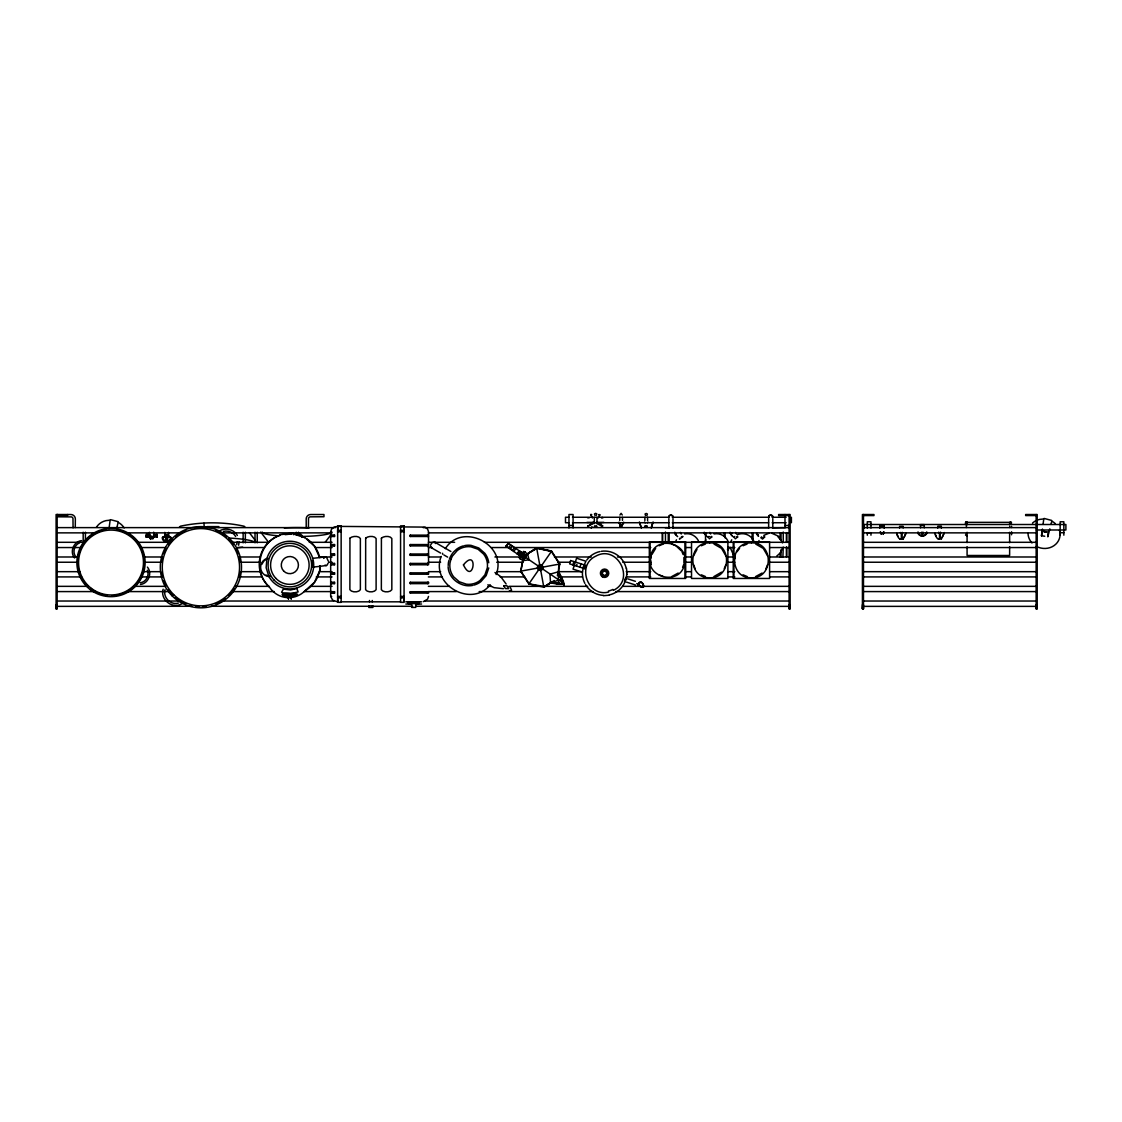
<?xml version="1.0" encoding="UTF-8"?>
<svg xmlns="http://www.w3.org/2000/svg" width="1122" height="1122" viewBox="0 0 1122 1122"><rect width="100%" height="100%" fill="white"/><g stroke="black" fill="none" stroke-linecap="round" stroke-linejoin="round"><path stroke-width="1.5" d="M337.652 601.827L332.715 600.242L330.667 596.427L330.667 531.772L331.593 529.079L334.16 527.102L337.652 526.386L425.042 527.102L427.594 529.079L428.534 531.772L428.534 564.773L410.133 564.773L410.133 563.426L428.534 563.426M662.359 541.968L662.359 533.202M662.583 541.968L662.583 533.216M665.458 542.066L665.458 532.01M668.235 542.95L668.235 532.838M669.161 542.95L669.161 532.838M724.167 536.204L724.167 532.838M725.107 537.887L725.107 532.838M753.072 541.267L753.072 532.838M786.466 547.213L786.466 555.979A3.562 3.562 0 0 1 786.368 556.807M786.466 541.968L786.466 533.216M786.676 555.979L786.676 547.227M786.676 541.968L786.676 533.202M879.802 528.196L879.802 525.699L884.178 525.699L879.802 526.106M896.885 533.679C896.057 531.646 897.796 538.518 899.816 538.939L901.317 538.939L901.331 533.062M935.075 533.539C934.233 531.505 935.986 538.378 937.992 538.798L939.493 538.798L939.521 532.922M75.272 527.55L75.356 518.953A4.446 4.446 0 0 0 70.924 514.521L56.1 514.521L56.1 608.895L57.152 608.867L57.152 514.521M618.993 522.221L619.933 524.816M756.579 533.146L758.43 536.078M153.321 537.775A50.841 16.213 0 0 1 154.275 535.993L157.234 535.489L157.234 537.031L146.07 537.031L146.126 535.853M169.226 537.494L169.268 536.639M312.533 565.867L312.505 567.157L319.854 566.344M152.592 537.915C152.311 541.505 154.976 535.264 153.728 532.487M288.859 594.534L288.424 598.938L288.859 594.534L290.612 594.534L291.215 598.896L290.612 594.534M906.127 532.67L903.266 538.939L902.046 538.939L902.046 533.062M944.303 532.529L941.456 538.798L940.236 538.798L940.236 532.922M337.722 529.079L338.115 526.386M521.113 571.519L528.841 583.384M559.289 563.735L551.575 551.786M448.197 565.502L448.365 562.949A22.622 22.622 0 0 1 448.968 560.383M1041.665 534.395L1041.497 535.993L1042.436 529.051M622.079 524.816L623.706 522.572M965.481 523.118C965.762 519.865 968.875 523.764 966.407 524.479C964.191 524.03 966.505 520.005 967.29 522.754M1010.417 524.437L1010.417 521.786L1011.441 523.792M1009.73 523.118L1010.656 521.758L1011.539 522.754M900.826 532.431L900.826 533.343L900.405 532.599M150.18 537.775A50.995 16.269 0 0 0 149.142 535.979L149.1 534.605L146.126 534.324L146.07 537.031M902.326 532.403L902.228 533.385L902.691 532.599M940.502 532.263L940.418 533.245L940.867 532.459M109.03 528.574L110.138 520.159L105.973 520.636A16.101 14.656 12.9 0 0 96.38 527.312M650.914 558.84L651.293 555.951M683.901 563.188L683.901 557.396M709.791 542.852L709.707 542.838C687.253 541.94 687.253 578.629 709.707 577.76C732.161 578.615 732.161 541.968 709.707 542.81M734.826 558.84L735.205 555.951M751.502 542.852L751.417 542.838C728.963 541.94 728.963 578.629 751.417 577.76C773.871 578.615 773.871 541.968 751.417 542.81M1043.109 524.002L1043.769 518.939L1039.603 519.416A16.101 14.656 12.9 0 0 1032.492 523.09M1044.736 536.246L1041.553 535.741M163.153 589.218C159.871 599.737 172.704 609.569 182.002 603.678M165.06 589.737C162.746 597.437 170.684 605.389 178.384 603.061M236.742 544.717L237.107 541.898M238.649 545.222L239.084 541.898M674.701 533.104L675.332 533.96L674.813 532.235M704.223 532.235L705.836 535.503M731.698 535.503L730.099 532.235M883.084 532.375L883.056 533.16L883.617 532.207M1041.735 533.834L1042.156 531.295L1048.172 531.996L1047.794 536.849L1049.841 528.827M556.105 582.823C561.505 584.324 560.187 583.622 563.889 583.412L561.238 584.267L550.593 582.556M559.457 564.52C554.787 573.44 571.799 598.783 560.144 576.96M442.615 553.272L442.629 554.226M554.212 580.523L543.819 587.241L528.855 583.945L551.589 551.183L536.653 547.957L526.975 554.198L536.625 547.887L551.561 551.098L559.864 564.015L520.594 571.182L524.114 554.17L507.873 542.95M428.534 596.427L427.594 599.12L423.359 601.63M584.857 583.384A22.174 22.174 0 0 1 582.43 572.164L583.468 566.456M669.133 517.088C667.674 514.395 674.182 514.395 672.723 517.088M769.257 517.368C766.677 514.788 774.04 514.044 772.511 517.088M668.866 516.4L670.395 515.082M768.654 516.4L770.183 515.082M638.025 584.716C650.395 594.015 639.049 573.44 638.502 585.965M524.773 556.863L524.353 558.798L505.798 545.965M557.368 575.628L559.836 563.945M923.126 532.361L922.789 533.455L922.901 532.361M727.505 549.682L728.024 547.326M728.346 549.948L728.893 547.424M165.383 536.526L166.294 539.5L165.439 536.891L162.41 537.452L162.452 538.981C164.71 545.587 176.056 536.148 167.921 536.442L167.066 538.686L168.552 535.965M558.181 571.855L549.934 574.198L550.551 582.893L544.549 586.511L529.893 584.043M922.901 533.273L922.789 534.268L923.308 532.712M441.184 556.442C430.063 584.548 471.45 608.447 490.23 584.744M488.771 567.942L486.163 575.6L480.833 581.701A19.887 19.887 0 0 1 473.905 585.109M496.12 574.548C507.901 544.969 462.236 521.534 445.35 548.644M523.09 559.513L521.001 570.719M653.13 521.968L651.237 527.859M926.87 532.249C926.099 536.078 920.208 537.48 918.189 533.749L918.147 532.207M625.936 579.373C625.767 574.436 622.948 588.377 625.824 578.223M116.604 528.504L118.175 522.347A16.101 14.656 12.9 0 1 124.149 527.859M1051.019 524.212L1051.805 521.127A16.101 14.656 12.9 0 1 1055.171 523.539M652.92 522.572L651.237 527.663M587.549 517.761L589.12 517.859M599.064 514.465L599.877 514.928L598.839 514.858M597.03 522.964L597.297 521.954M602.065 517.761L603.005 517.761M164.696 536.078L165.383 535.713C162.241 534.423 171.091 534.353 167.977 535.713L167.066 539.5L167.921 536.891L170.937 537.452L170.895 538.981C168.637 545.601 157.304 536.12 165.439 536.456L166.294 538.686L164.808 535.965M312.505 567.157L312.449 560.565M153.251 536.681L153.307 536.47A51.303 16.367 0 0 1 154.275 534.675L157.192 534.324L157.234 537.031M328.143 563.23L326.853 565.418L321.327 566.175M572.823 564.885L573.889 561.547M576.385 566.021L576.918 564.366M579.934 567.171L581 563.833M583.145 568.195L583.721 566.554M583.356 568.265L583.889 566.596M583.608 568.349L584.141 566.68M584.408 568.602L584.941 566.933M622.275 515.012L621.111 513.329L619.947 515.012M625.543 579.976L626.076 578.307M758.262 542.964L759.047 540.495M782.525 548.069L780.435 552.781L776.62 556.246M905.847 533.693L904.164 537.27M944.023 533.553L942.34 537.129M153.153 537.438L153.952 535.643L153.91 536.779M884.08 531.926L883.056 534.31L883.785 532.529M623.313 523.343L623.706 522.221M782.918 556.891L783.24 547.087M651.854 554.591L655.641 548.42M682.597 567.325L683.705 564.632M693.494 555.951L696.944 549.584M724.237 568.672L725.906 564.632M765.947 568.672L767.616 564.632M430.568 545.152L431.998 542.683L434.621 542.094L450.89 551.491M638.46 583.384L639.582 582.641M675.388 542.178L676.454 539.808M704.798 542.178L705.864 539.808M730.66 542.178L731.726 539.808M584.085 565.151L585.936 561.224L576.568 558.223L573.047 569.149L582.43 572.164M591.182 528.111L591.995 526.709M598.082 518.027L599.877 514.928M323.641 558.419L325.268 556.947L326.572 557.396L328.241 561.014M679.595 538.35L679.483 539.079M709.006 538.35L709.497 538.798A10.14 10.14 0 0 1 711.937 537.045L711.657 536.428A10.813 10.813 0 0 0 710.773 536.933M734.868 538.35L735.373 538.798A10.14 10.14 0 0 1 737.799 537.045L737.533 536.428A10.813 10.813 0 0 0 736.635 536.933M669.133 527.368L668.866 528.055L668.866 518.518M519.22 550.79L517.242 553.889L519.22 550.79L523.034 553.314M543.791 587.171L551.183 582.192M506.12 546.19L507.509 544.17M506.359 546.358L508.448 543.343M508.631 547.929L510.72 544.913M510.426 549.163L512.516 546.148M512.389 550.523L514.479 547.508M513.764 551.477L515.854 548.462M518.462 554.731L520.552 551.701L523.062 553.356M519.767 555.628L521.856 552.613M521.155 556.793L519.809 558.854L520.79 558.938M523.385 553.567L525.25 551.982M522.403 560.046L523.511 558.433M523.708 558.574L525.952 555.334L522.557 552.992M523.189 560.593L527.677 554.142L523.665 551.365L519.191 557.83L523.189 560.593L529.023 559.85L527.677 554.142M557.816 572.571L563.328 581.266L558.209 571.519L558.658 584.253L550.551 582.893L562.417 578.812L558.251 571.533L562.949 581.462M736.888 551.898L739.552 548.42M325.212 542.192L331.102 534.563M137.333 582.851L136.281 583.861M967.052 535.727L965.509 535.11L966.645 533.455M84.585 542.319L85.903 540.986M593.678 522.347L587.619 526.372L594.141 523.147M588.251 526.541L587.788 525.741M760.954 537.929L760.814 537.817A12.286 12.286 0 0 1 761.698 536.835M179.282 527.284L180.46 526.19C201.175 521.744 223.446 521.688 244.147 526.232L245.213 527.34M293.473 534.675L294.216 534.156A2.076 1.978 0 0 1 295.072 533.988L299.658 533.988A2.272 2.16 0 0 1 300.612 534.184L301.79 535.278A2.917 2.777 0 0 1 302.127 536.554M290.472 597.591A22.861 22.861 0 0 0 305.128 590.719L314.567 582.206L319.742 570.579L319.742 565.811M763.787 535.376L769.061 533.188M596.315 515.419L596.806 513.89L595.642 513.329L594.478 513.89L594.969 515.419M646.903 515.531L647.394 514.002L646.23 513.441L645.066 514.002L645.557 515.531M706.551 533.188L705.528 533.974L704.111 533.104L704.672 533.862M732.414 533.188L730.604 533.96L729.973 533.104M678.207 573.047L671.84 576.498M721.572 572.15L714.041 576.498M762.119 573.047L755.751 576.498M733.914 537.48L733.774 537.354A12.286 12.286 0 0 1 734.77 536.47M613.369 590.34C635.753 579.878 617.324 544.03 595.796 556.147C576.105 565.165 587.704 597.549 608.643 592.037M594.969 525.629C592.36 527.677 598.91 527.677 596.315 525.629M528.182 553.37L537.143 548.335L550.972 551.365M523.778 556.175L525.587 555.011L524.114 554.17L522.025 557.199L523.778 556.175L563.889 583.412L563.328 581.266L562.487 581.35M79.48 542.894C74.108 545.068 72.215 552.459 75.875 556.947M601.448 517.859L602.304 517.354M219.8 530.762C225.732 527.284 233.965 529.472 237.373 535.46M659.119 545.755L663.158 544.086M701.32 545.755L705.359 544.086M743.03 545.755L747.07 544.086M917.936 532.249C918.708 536.078 924.612 537.48 926.632 533.749L926.674 532.207M737.449 534.717C743.914 531.73 752.203 535.475 754.25 542.291M81.555 540.608C73.603 541.491 69.438 551.842 74.571 557.971M140.208 582.809C145.972 582.108 149.717 575.46 147.333 570.172M140.446 584.464C148.399 583.58 152.564 573.23 147.431 567.101M596.862 522.417L603.888 522.361M150.18 537.775C153.349 542.992 145.131 533.385 152.269 536.456M165.523 541.169L167.837 541.169M921.246 535.923L923.56 535.923M223.418 531.393C228.061 530.159 233.222 532.291 235.648 536.456M313.375 558.265L318.886 557.662M320.359 557.494L325.268 556.947M280.191 534.661L293.066 533.301M285.1 534.647L291.425 533.988M550.341 582.935L563.51 583.622M684.644 533.932C690.661 532.613 697.155 536.4 698.978 542.291M714.055 533.932C720.072 532.613 726.565 536.4 728.388 542.291M603.482 595.684L609.33 595.207M618.993 522.572L619.933 524.507M297.835 534.451C302.127 534.1 292.66 534.086 296.909 534.451M937.754 526.807L941.344 526.765M57.152 515.573L67.629 515.573L67.629 514.521M789.103 515.573L778.612 515.573L778.612 514.521L790.14 514.521L790.14 608.895L789.103 608.867L789.103 514.521M863.477 515.573L873.968 515.573L873.968 514.521L862.425 514.521L862.425 608.895L863.477 608.867L863.477 514.521M1036.153 515.573L1025.662 515.573L1025.662 514.521L1037.205 514.521L1037.205 608.895L1036.153 608.867L1036.153 514.521M568.994 517.256L565.488 517.256L565.488 522.726L568.994 522.726M572.5 517.256L668.824 517.256M672.316 517.256L768.64 517.256M772.146 517.256L786.157 517.256M586.89 522.417L593.692 522.417M572.5 522.726L668.824 522.726M672.316 522.726L768.64 522.726M772.146 522.726L786.157 522.726M568.966 525.461L573.076 525.461M784.993 525.461L789.103 525.461M920.531 525.447L924.276 525.447M57.152 527.62L335.562 527.62M423.12 527.62L789.103 527.62M863.477 527.62L1036.153 527.62M669.638 527.887L666.131 527.677A3.759 3.759 0 0 0 665.276 527.775M673.102 527.677L768.963 527.677M772.441 527.887L782.904 527.677A3.759 3.759 0 0 1 783.773 527.775M404.074 529.079L403.724 526.569M1036.335 529.991L1065.9 529.991L1065.9 524.507L864.192 524.507L864.192 527.957M341.144 530.369L337.666 530.369L337.652 531.772L341.144 531.702M400.568 530.369L404.046 530.369M330.667 531.772L331.705 531.772M400.568 531.772L404.074 531.702M1060.164 532.726L1063.838 532.726M57.152 532.866L93.925 532.866M127.193 532.866L179.73 532.866M223.502 532.866L332.07 532.866M428.38 532.866L789.103 532.866M863.477 532.866L1036.153 532.866M149.997 534.479L147.753 534.479L147.753 536.667L149.997 536.667M330.667 535.138L334.679 535.138L334.679 536.484L330.667 536.484M428.534 535.138L410.133 535.138L410.133 536.484L428.534 536.484M156.351 535.853L157.192 535.853M940.236 538.294L941.456 538.798M902.046 538.434L903.266 538.939M57.152 542.305L83.421 542.305M137.697 542.305L170.965 542.305M232.254 542.305L269.028 542.305M309.307 542.305L332.07 542.305M428.38 542.305L454.648 542.305M484.409 542.305L789.103 542.305M863.477 542.305L1036.153 542.305M330.667 544.563L334.679 544.563L334.679 545.909L330.667 545.909M428.534 544.563L410.133 544.563L410.133 545.909L428.534 545.909M57.152 547.55L81.668 547.55M141.204 547.55L165.719 547.55M237.513 547.55L263.768 547.55M316.306 547.55L332.07 547.55M428.38 547.55L431.872 547.55M491.408 547.55L510.678 547.55M514.185 547.55L650.76 547.55M685.78 547.55L691.04 547.55M727.813 547.55L734.812 547.55M769.832 547.55L789.103 547.55M863.477 547.55L1036.153 547.55M330.667 554.002L334.679 554.002L334.679 555.348L330.667 555.348M428.534 554.002L410.133 554.002L410.133 555.348L428.534 555.348M57.152 556.989L78.161 556.989M144.696 556.989L162.213 556.989M239.267 556.989L260.276 556.989M319.812 556.989L332.07 556.989M428.38 556.989L440.637 556.989M494.914 556.989L521.183 556.989M554.45 556.989L591.224 556.989M617.493 556.989L650.76 556.989M685.78 556.989L691.04 556.989M727.813 556.989L734.812 556.989M769.832 556.989L789.103 556.989M863.477 556.989L1036.153 556.989M57.152 562.234L78.161 562.234M144.696 562.234L160.46 562.234M241.006 562.234L260.276 562.234M328.564 562.234L332.07 562.234M428.38 562.234L440.637 562.234M496.667 562.234L522.936 562.234M557.957 562.234L570.214 562.234M622.738 562.234L650.76 562.234M685.78 562.234L691.04 562.234M727.813 562.234L734.812 562.234M769.832 562.234L789.103 562.234M863.477 562.234L1036.153 562.234M330.667 563.426L334.679 563.426L334.679 564.773L330.667 564.773M57.152 571.673L79.914 571.673M142.957 571.673L160.46 571.673M241.006 571.673L260.276 571.673M319.812 571.673L332.07 571.673M428.38 571.673L440.637 571.673M496.667 571.673L521.183 571.673M557.957 571.673L582.472 571.673M626.244 571.673L650.76 571.673M685.78 571.673L691.04 571.673M727.813 571.673L734.812 571.673M769.832 571.673L789.103 571.673M863.477 571.673L1036.153 571.673M330.667 572.851L334.679 572.851L334.679 574.198L330.667 574.198M57.152 576.918L81.668 576.918M141.204 576.918L162.213 576.918M239.267 576.918L262.029 576.918M316.306 576.918L332.07 576.918M428.38 576.918L442.391 576.918M500.174 576.918L524.689 576.918M559.71 576.918L582.472 576.918M626.244 576.918L650.76 576.918M685.78 576.918L691.04 576.918M727.813 576.918L734.812 576.918M769.832 576.918L789.103 576.918M863.477 576.918L1036.153 576.918M330.667 582.29L334.679 582.29L334.679 583.636L330.667 583.636M57.152 586.343L86.913 586.343M134.191 586.343L165.719 586.343M235.76 586.343L269.028 586.343M311.06 586.343L332.07 586.343M428.38 586.343L449.389 586.343M487.916 586.343L491.408 586.343M508.925 586.343L540.439 586.343M543.946 586.343L587.718 586.343M622.738 586.343L789.103 586.343M863.477 586.343L1036.153 586.343M57.152 591.589L95.679 591.589M127.193 591.589L169.212 591.589M232.254 591.589L274.287 591.589M304.048 591.589L332.07 591.589M428.38 591.589L456.388 591.589M479.15 591.589L592.977 591.589M615.74 591.589L789.103 591.589M863.477 591.589L1036.153 591.589M330.667 591.715L334.679 591.715L334.679 593.061L330.667 593.061M330.667 596.427L331.705 596.427M337.652 596.497L341.144 596.427M400.568 596.427L404.074 596.427M341.144 597.83L337.666 597.83L337.652 596.427M400.568 597.83L404.046 597.83M337.652 599.12L337.988 601.63M404.074 599.12L403.611 601.827M57.152 601.027L179.73 601.027M223.502 601.027L333.823 601.027M424.873 601.027L789.103 601.027M863.477 601.027L1036.153 601.027M341.144 601.827L400.568 601.827M405.813 601.827L421.549 601.827M405.813 604.029L411.648 604.029L411.648 607.423L415.715 607.423L415.715 604.029L421.549 604.029M56.1 604.702L57.152 604.702M789.103 604.702L790.14 604.702M862.425 604.702L863.477 604.702M1036.153 604.702L1037.205 604.702M56.1 605.277L57.152 605.277M789.103 605.277L790.14 605.277M862.425 605.277L863.477 605.277M1036.153 605.277L1037.205 605.277M56.1 605.838L57.152 605.838M368.759 605.866L372.953 605.866M789.103 605.838L790.14 605.838M862.425 605.838L863.477 605.838M1036.153 605.838L1037.205 605.838M56.1 606.371L191.974 606.273M211.245 606.273L368.843 606.273M372.336 606.273L412.615 606.273M416.122 606.273L790.14 606.371M862.425 606.371L1037.205 606.371M56.1 606.862L57.152 606.862M789.103 606.862L790.14 606.862M862.425 606.862L863.477 606.862M1036.153 606.862L1037.205 606.862M56.1 607.311L57.152 607.311M789.103 607.311L790.14 607.311M862.425 607.311L863.477 607.311M1036.153 607.311L1037.205 607.311M368.759 607.479L372.953 607.479M56.1 607.717L57.152 607.717M789.103 607.717L790.14 607.717M862.425 607.717L863.477 607.717M1036.153 607.717L1037.205 607.717M56.1 608.068L57.152 608.068M789.103 608.068L790.14 608.068M862.425 608.068L863.477 608.068M1036.153 608.068L1037.205 608.068M56.1 608.362L57.152 608.362M789.103 608.362L790.14 608.362M862.425 608.362L863.477 608.362M1036.153 608.362L1037.205 608.362M56.1 608.755L57.152 608.587M789.103 608.755L790.14 608.587M862.425 608.587L863.477 608.755M1036.153 608.755L1037.205 608.587M622.079 524.507L622.892 524.549M758.065 534.731L756.551 534.03L758.542 536.218M770.716 515.04L772.792 516.4M670.928 515.04L672.99 516.4M146.07 535.489L148.96 535.755M509.164 591.084L511.604 590.284L510.005 586.624M326.221 565.642L324.917 565.193M552.319 582.767L560.972 583.875M550.972 582.528L561.309 583.847M675.262 533.862L676.117 533.974M1044.105 518.434L1051.651 520.426M110.475 519.654L118.02 521.646M771.656 533.174L778.668 536.288L782.511 542.908M539.878 565.642L541.365 565.965M602.766 525.741C602.738 528.097 601.63 522.459 596.89 522.347M430.497 546.274L432.166 547.943M503.413 588.699L494.157 587.676L487.874 584.772M218.425 531.94L220.389 532.782L219.603 532.403M625.515 578.125L626.272 578.377L625.767 580.046A22.174 22.174 0 0 0 626.735 574.324M627.689 578.826L635.403 581.308M636.735 583.566L638.25 584.057M626.385 582.08L635.683 585.067M521.674 555.825L518.574 554.801L520.552 551.701L522.656 554.282M266.026 575.109L269.981 576.47L268.943 576.582L266.138 567.718L266.938 558.433A23.857 23.857 0 0 1 302.211 544.689A23.857 23.857 0 0 1 306.362 582.318A23.857 23.857 0 0 1 268.943 576.582A9.355 9.355 0 0 1 266.938 558.433L267.976 558.321L264.413 560.523A9.355 9.355 0 0 0 262.169 564.043M755.751 544.086L763.283 548.42L767.616 555.951M714.041 544.086L721.572 548.42L725.906 555.951M671.84 544.086L675.893 545.755L681.152 550.734M743.03 574.815L747.07 576.498M701.32 574.815L705.359 576.498M659.119 574.815L663.158 576.498M181.413 601.673L182.241 602.009M596.413 523.147L602.304 526.541M431.381 547.732L440.609 553.062M443.891 554.955L447.636 557.115M494.956 572.5L500.608 576.498L506.134 584.001M524.773 551.659L525.531 552.178M306.292 538.812L314.553 546.246L319.742 557.872A30.589 30.589 0 0 0 306.446 538.56M301.159 536.176L301.79 536.933M732.904 536.611L731.334 534.998M707.042 536.611L705.458 534.998M677.632 536.611L676.061 534.998M434.621 542.094L435.504 543.539M591.729 514.858L590.677 514.465L592.472 518.027M590.677 514.928L591.49 514.465M880.644 532.543L881.345 534.268L880.153 531.926M778.079 536.947L779.692 538.728M938.595 532.459L939.016 533.245L938.862 532.249M880.812 532.207L881.331 533.16M150.362 537.438L150.881 538.308L150.699 536.961M149.1 534.605L149.142 534.661A51.149 16.311 0 0 1 149.745 535.545M260.697 532.08L268.551 542.235M249.308 532.627L255.437 540.566M269.364 586.974C252.52 571.925 258.845 542.066 280.36 535.152A30.589 30.589 0 0 0 269.364 586.974A22.861 22.861 0 0 0 288.831 597.661M733.185 554.324L730.099 547.298M675.093 533.665L676.426 535.503M538.265 567.956L539.093 569.247M520.566 571.112L528.883 584.015M672.723 527.368L672.99 528.055L672.99 518.518M935.496 534.745L936.113 535.937M897.305 534.885L897.937 536.078M735.723 532.389L736.509 534.03M709.861 532.389L710.647 534.03M680.451 532.389L681.236 534.03M682.989 536.554L682.246 536.428A10.813 10.813 0 0 0 681.363 536.933M693.494 564.632L695.177 568.672M682.036 551.898L683.158 554.591M921.513 532.712L922.018 534.268L921.933 533.343M641.279 527.859L639.386 521.968M641.279 527.663L639.61 522.572M593.258 521.954L593.524 522.964M921.919 532.361L922.018 533.455L921.695 532.361M536.653 547.957L543.819 587.241M448.113 566.764C448.393 576.47 456.906 584.296 466.205 585.614A19.887 19.887 0 0 0 472.657 585.404M650.732 560.285L651.293 564.632M154.331 534.605L154.457 535.755M203.924 523.203L204.344 528.041M626.539 568.489L627.016 574.338M164.093 536.639L164.121 537.494M77.951 558.826L77.965 560.734M306.222 527.55L306.194 518.953A4.446 4.446 0 0 1 310.64 514.521L323.963 514.521L323.963 516.737L310.065 516.835A2.202 2.202 0 0 0 308.508 518.392L308.424 527.831M1063.838 535.194L1063.838 521.772L1060.164 521.772L1060.164 535.194M1011.567 526.316L1011.567 527.494M1011.567 531.786L1011.567 534.759M1009.73 526.316L1009.73 527.494M1009.632 524.647L1009.632 522.361L967.08 522.361L967.08 524.647M1009.632 532.319L1009.632 542.725M1009.632 546.624L1009.632 555.488L967.08 555.488L967.08 546.723M967.08 532.319L967.08 542.613M966.407 523.118L966.407 527.494M941.344 528.055L941.344 526.19L937.754 526.232L937.754 528.069M939.493 538.798L937.992 538.798M924.276 527.775L924.276 524.633L920.531 524.633L920.531 527.775M903.154 527.957L903.154 526.33L899.578 526.372L899.578 527.985M901.317 538.939L899.816 538.939M884.178 525.699L884.178 528.196M870.967 528.027L870.967 521.772L867.292 521.772L867.292 528.027M870.967 535.194L870.967 532.726L867.292 532.726L867.292 535.194M791.403 517.256L791.403 522.726M784.993 514.521L784.993 527.929M783.24 532.01L783.24 542.066M781.038 532.838L781.038 539.584M781.038 549.696L781.038 557.087M780.099 532.838L780.099 539.584M780.099 553.062L780.099 557.087M772.792 518.518L772.792 528.055M768.654 518.518L768.654 528.055M752.133 532.838L752.133 539.584M733.942 542.81L733.942 577.76M733.493 553.062L733.493 557.087M705.528 532.838L705.528 541.267M684.981 542.81L684.981 577.76M650.031 542.81L650.031 577.76M647.576 517.326L647.576 520.51M644.884 517.326L644.884 520.51M622.458 517.424L622.458 520.398M619.765 517.424L619.765 520.398M596.988 517.424L596.988 523.609M594.295 517.424L594.295 523.609M573.076 527.929L573.076 514.521L568.966 514.521L568.966 527.929M427.482 535.138L427.482 536.484M427.482 544.563L427.482 545.909M427.482 554.002L427.482 555.348M427.482 563.426L427.482 564.773M427.482 572.851L427.482 574.198M427.482 582.29L427.482 583.636M427.482 591.715L427.482 593.061M419.796 601.827L407.567 601.827M419.095 602.514L419.095 603.566L408.268 603.566L408.268 602.514M410.4 535.138L410.4 536.484M410.4 544.563L410.4 545.909M410.4 554.002L410.4 555.348M410.4 563.426L410.4 564.773M410.4 572.851L410.4 574.198M410.4 582.29L410.4 583.636M410.4 591.715L410.4 593.061M372.266 600.466L372.266 601.827M369.461 600.466L369.461 601.827M334.16 535.138L334.16 536.484M334.16 544.563L334.16 545.909M334.16 554.002L334.16 555.348M334.16 563.426L334.16 564.773M334.16 572.851L334.16 574.198M334.16 582.29L334.16 583.636M334.16 591.715L334.16 593.061M331.705 535.138L331.705 536.484M331.705 544.563L331.705 545.909M331.705 554.002L331.705 555.348M331.705 563.426L331.705 564.773M331.705 572.851L331.705 574.198M331.705 582.29L331.705 583.636M331.705 591.715L331.705 593.061M298.494 532.221L298.494 534.717M296.264 532.221L296.264 534.717M257.247 532.221L257.247 542.81M255.017 532.221L255.017 542.81M245.353 532.221L245.353 542.81M243.137 532.221L243.137 542.81M218.804 527.522L218.804 526.611L207.163 526.611L207.163 527.382M168.552 532.375L168.552 536.176L164.808 536.176L164.808 532.375M166.673 535.348L166.673 536.176M154.471 534.479L154.471 536.667M154.275 534.675L154.275 535.993M153.728 532.277L153.728 537.228M149.352 532.277L149.352 537.228M149.142 534.661L149.142 535.979M85.412 532.221L85.412 540.888M83.182 532.221L83.182 541.267M73.07 527.831L72.972 518.406A2.132 2.132 0 0 0 71.471 516.905L57.601 516.807L57.601 514.521M648.039 522.067A2.02 2.02 0 0 1 647.296 522.81M645.276 522.81A2.02 2.02 0 0 1 644.547 522.067M331.495 532.024A34.614 4.46 0 0 1 301.622 536.47M278.228 535.811A34.614 4.46 0 0 1 262.268 532.08M284.273 527.901A34.614 4.46 0 0 1 309.069 527.887M242.647 547.143A43.267 5.568 0 0 1 236.84 547.76M229.056 538.041A43.267 5.568 0 0 1 254.105 541.758M240.178 572.388A39.621 39.621 0 0 1 239.575 575.81M234.316 588.503A39.621 39.621 0 0 1 228.916 595.235M225.017 598.657A39.621 39.621 0 0 1 222.184 600.649M220.711 601.532A39.621 39.621 0 0 1 216.069 603.832M206.069 606.497A39.621 39.621 0 0 1 202.619 606.806M199.183 606.806A39.621 39.621 0 0 1 195.733 606.497M185.733 603.832A39.621 39.621 0 0 1 181.091 601.532M178.188 599.681A39.621 39.621 0 0 1 175.425 597.563M172.886 595.235A39.621 39.621 0 0 1 168.44 589.934M165.761 585.53A39.621 39.621 0 0 1 163.672 580.761M162.227 575.81A39.621 39.621 0 0 1 161.624 572.388M161.624 562.052A39.621 39.621 0 0 1 162.227 558.63M163.672 553.679A39.621 39.621 0 0 1 165.761 548.924M168.44 544.507A39.621 39.621 0 0 1 172.886 539.205M175.425 536.877A39.621 39.621 0 0 1 185.733 530.622M197.458 527.747A39.621 39.621 0 0 1 204.344 527.747M216.069 530.622A39.621 39.621 0 0 1 220.711 532.908M222.184 533.806A39.621 39.621 0 0 1 226.378 536.877M228.916 539.205A39.621 39.621 0 0 1 233.362 544.507M236.041 548.924A39.621 39.621 0 0 1 238.13 553.679M239.575 558.63A39.621 39.621 0 0 1 240.178 562.052M143.798 568.251A33.295 33.295 0 0 1 112.228 595.81M106.997 595.586A33.295 33.295 0 0 1 91.008 589.162M88.343 586.932A33.295 33.295 0 0 1 83.365 543.96M84.374 542.543A33.295 33.295 0 0 1 106.309 529.57M116.716 529.738A33.295 33.295 0 0 1 143.672 556.133M143.967 557.844A33.295 33.295 0 0 1 144.051 566.54M1059.463 530.229A16.101 14.656 12.9 0 1 1054.063 545.615A16.101 14.656 12.9 0 1 1036.307 546.344M1031.974 542.964A16.101 14.656 12.9 0 1 1028.018 533.427M606.441 572.29A2.104 2.104 0 0 1 606.343 574.38M605.543 575.109A2.104 2.104 0 0 1 603.44 575.011M603.033 574.646A2.104 2.104 0 0 1 602.528 573.693M602.584 572.599A2.104 2.104 0 0 1 606.132 571.827M625.206 581.378A22.174 22.174 0 0 1 609.26 594.926M603.496 595.403A22.174 22.174 0 0 1 585.558 584.646M586.764 560.032A22.174 22.174 0 0 1 599.891 551.561M601.308 551.309A22.174 22.174 0 0 1 626.258 568.559M612.893 589.415A18.176 18.176 0 0 1 608.419 591.014M680.086 538.798A10.14 10.14 0 0 1 682.527 537.045M709.02 536.611A12.104 12.104 0 0 0 708.052 537.48L707.912 537.354A12.286 12.286 0 0 1 708.908 536.47M762.694 537.929A10.813 10.813 0 0 0 762.006 538.686L762.553 539.079A10.14 10.14 0 0 1 764.769 537.073L764.433 536.498A10.813 10.813 0 0 0 763.605 537.087M449.389 559.135A22.622 22.622 0 0 1 453.554 552.024L456.472 549.289A19.887 19.887 0 0 1 463.4 545.881M464.648 545.587A19.887 19.887 0 0 1 471.1 545.376L478.757 547.985L484.858 553.314A19.887 19.887 0 0 1 488.771 562.767M320.359 565.853A30.589 30.589 0 0 1 305.128 590.719M285.002 534.03A30.589 30.589 0 0 1 291.44 533.693M288.059 596.287A6.269 0.856 0 0 1 284.946 594.941A6.269 0.856 0 0 1 295.324 595.067A6.269 0.856 0 0 1 290.5 596.315M287.961 596.343A6.62 0.898 0 0 1 284.665 594.912A6.62 0.898 0 0 1 295.633 595.039A6.62 0.898 0 0 1 290.528 596.371M283.081 594.941A7.686 1.038 0 0 1 285.283 593.594A7.686 1.038 0 0 1 295.381 593.72A7.686 1.038 0 0 1 295.815 595.095M293.515 595.347A7.686 1.038 0 0 1 290.654 595.473M287.667 595.431A7.686 1.038 0 0 1 285.002 595.249M144.009 564.843L144.065 566.203L144.009 564.843M463.442 564.871C473.708 586.455 478.617 546.344 463.442 564.871M650.62 555.769C643.986 577.227 679.399 586.722 684.392 564.815C691.012 543.343 655.613 533.862 650.62 555.769M349.952 538.153L349.882 589.695C351.523 592.612 358.745 592.612 360.372 589.695L360.372 538.504C358.703 535.559 352.238 535.965 349.952 538.153M365.674 538.153L365.618 589.695C367.245 592.612 374.482 592.612 376.108 589.695L376.108 538.504C374.439 535.559 367.96 535.965 365.674 538.153M381.41 538.153L381.354 589.695C382.981 592.612 390.204 592.612 391.83 589.695L391.83 538.504C390.161 535.559 383.696 535.965 381.41 538.153M503.68 585.712L505.363 588.573L508.687 588.601L506.99 585.754L503.68 585.712M638.306 584.786C646.665 593.468 642.85 576.371 638.306 584.786M537.789 565.909L537.298 568.139L538.532 570.046L540.762 570.523L542.683 569.289L543.16 567.073L541.926 565.151L539.696 564.675L537.789 565.909M450.806 559.612L449.964 563.216A18.457 18.457 0 0 0 453.611 576.806L459.263 581.757L466.373 584.183A18.457 18.457 0 0 0 479.964 580.537L484.914 574.885L487.341 567.774A18.457 18.457 0 0 0 483.694 554.184L478.042 549.233L470.931 546.807A18.457 18.457 0 0 0 457.341 550.453L452.39 556.105L450.806 559.612M570.691 560.523L569.625 563.861L584.843 568.742L586.091 565.474L570.579 560.495M619.947 525.966C620.592 529.752 624.435 524.1 619.947 525.966M645.066 526.078C645.697 529.865 649.554 524.212 645.066 526.078M283.445 589.106L281.594 592.22L282.884 592.823L290.766 593.65L298.157 591.911L296.727 588.517L290.528 589.976L283.445 589.106M1044.119 531.674L1046.083 531.982L1044.217 531.646M341.144 525.853L337.652 525.853L337.652 602.36L341.144 602.36L341.144 525.853M404.074 525.853L400.568 525.853L400.568 602.36L404.074 602.36L404.074 525.853M149.997 535.503L147.753 535.503L149.997 535.643M685.682 542.108L649.329 542.108L649.329 578.461L685.682 578.461L685.682 542.108M727.883 542.108L691.531 542.108L691.531 578.461L727.883 578.461L727.883 542.108M769.594 542.108L733.241 542.108L733.241 578.461L769.594 578.461L769.594 542.108M428.534 572.851L410.133 572.851L410.133 574.198L428.534 574.198L428.534 572.851M428.534 582.29L410.133 582.29L410.133 583.636L428.534 583.636L428.534 582.29M428.534 591.715L410.133 591.715L410.133 593.061L428.534 593.061L428.534 591.715M305.1 537.747L293.01 533.82A30.589 30.589 0 0 1 305.1 537.747M173.587 594.534A38.625 38.625 0 0 0 238.215 577.227A38.625 38.625 0 0 0 190.908 529.907A38.625 38.625 0 0 0 173.587 594.534M172.185 595.936A40.616 40.616 0 0 0 240.122 577.732A40.616 40.616 0 0 0 190.389 527.999A40.616 40.616 0 0 0 172.185 595.936M91.513 588.489A32.468 32.468 0 0 0 143.223 566.442A32.468 32.468 0 0 0 98.259 532.684A32.468 32.468 0 0 0 91.513 588.489M90.503 589.821A34.123 34.123 0 0 0 144.878 566.638A34.123 34.123 0 0 0 97.614 531.141A34.123 34.123 0 0 0 90.503 589.821M603.061 575.586A2.791 2.791 0 0 0 607.367 573.384A2.791 2.791 0 0 0 603.299 570.761A2.791 2.791 0 0 0 603.061 575.586M602.304 576.764A4.193 4.193 0 0 0 608.769 573.454A4.193 4.193 0 0 0 602.668 569.513A4.193 4.193 0 0 0 602.304 576.764M275.942 578.433A19.27 19.27 0 0 0 308.354 570.467A19.27 19.27 0 0 0 285.254 546.386A19.27 19.27 0 0 0 275.942 578.433M274.147 580.158A21.767 21.767 0 0 0 310.752 571.168A21.767 21.767 0 0 0 284.665 543.96A21.767 21.767 0 0 0 274.147 580.158M283.656 571.028A8.569 8.569 0 0 0 298.087 567.48A8.569 8.569 0 0 0 287.807 556.764A8.569 8.569 0 0 0 283.656 571.028"/></g></svg>
